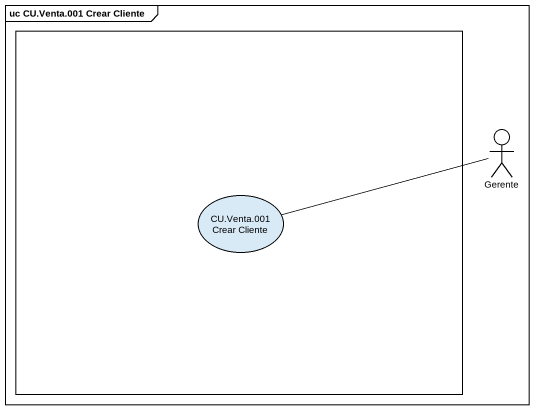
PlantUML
@startuml
mainframe uc CU.Venta.001 Crear Cliente
rectangle " " as rectangle1 {
  usecase "CU.Venta.001 Crear Cliente" as CU_Venta_001_Crear_Cliente
}
actor Gerente
Gerente -left- CU_Venta_001_Crear_Cliente
@enduml
